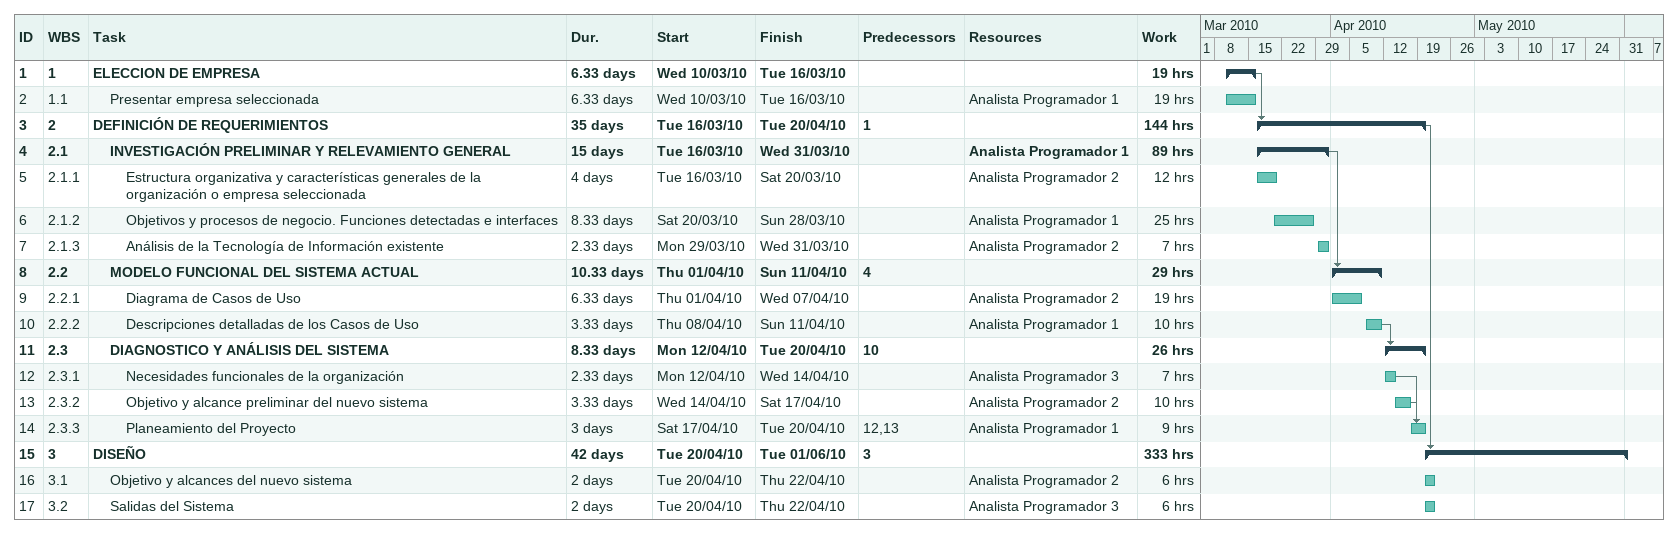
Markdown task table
| ID | WBS | Task | Duration | Start | Finish | Predecessors | Resources | Work (h) |
|---|---|---|---|---|---|---|---|---|
| 1 | 1 | **ELECCION DE EMPRESA** | 6.33d | 2010-03-10 | 2010-03-16 |  |  | 19 |
| 2 | 1.1 | Presentar empresa seleccionada | 6.33d | 2010-03-10 | 2010-03-16 |  | Analista Programador 1 | 19 |
| 3 | 2 | **DEFINICIÓN DE REQUERIMIENTOS** | 35d | 2010-03-16 | 2010-04-20 | 1 |  | 144 |
| 4 | 2.1 | **INVESTIGACIÓN PRELIMINAR Y RELEVAMIENTO GENERAL** | 15d | 2010-03-16 | 2010-03-31 |  | Analista Programador 1 | 89 |
| 5 | 2.1.1 | Estructura organizativa y características generales de la organización o empresa seleccionada | 4d | 2010-03-16 | 2010-03-20 |  | Analista Programador 2 | 12 |
| 6 | 2.1.2 | Objetivos y procesos de negocio. Funciones detectadas e interfaces | 8.33d | 2010-03-20 | 2010-03-28 |  | Analista Programador 1 | 25 |
| 7 | 2.1.3 | Análisis de la Tecnología de Información existente | 2.33d | 2010-03-29 | 2010-03-31 |  | Analista Programador 2 | 7 |
| 8 | 2.2 | **MODELO FUNCIONAL DEL SISTEMA ACTUAL** | 10.33d | 2010-04-01 | 2010-04-11 | 4 |  | 29 |
| 9 | 2.2.1 | Diagrama de Casos de Uso | 6.33d | 2010-04-01 | 2010-04-07 |  | Analista Programador 2 | 19 |
| 10 | 2.2.2 | Descripciones detalladas de los Casos de Uso | 3.33d | 2010-04-08 | 2010-04-11 |  | Analista Programador 1 | 10 |
| 11 | 2.3 | **DIAGNOSTICO Y ANÁLISIS DEL SISTEMA** | 8.33d | 2010-04-12 | 2010-04-20 | 10 |  | 26 |
| 12 | 2.3.1 | Necesidades funcionales de la organización | 2.33d | 2010-04-12 | 2010-04-14 |  | Analista Programador 3 | 7 |
| 13 | 2.3.2 | Objetivo y alcance preliminar del nuevo sistema | 3.33d | 2010-04-14 | 2010-04-17 |  | Analista Programador 2 | 10 |
| 14 | 2.3.3 | Planeamiento del Proyecto | 3d | 2010-04-17 | 2010-04-20 | 12, 13 | Analista Programador 1 | 9 |
| 15 | 3 | **DISEÑO** | 42d | 2010-04-20 | 2010-06-01 | 3 |  | 333 |
| 16 | 3.1 | Objetivo y alcances del nuevo sistema | 2d | 2010-04-20 | 2010-04-22 |  | Analista Programador 2 | 6 |
| 17 | 3.2 | Salidas del Sistema | 2d | 2010-04-20 | 2010-04-22 |  | Analista Programador 3 | 6 |
